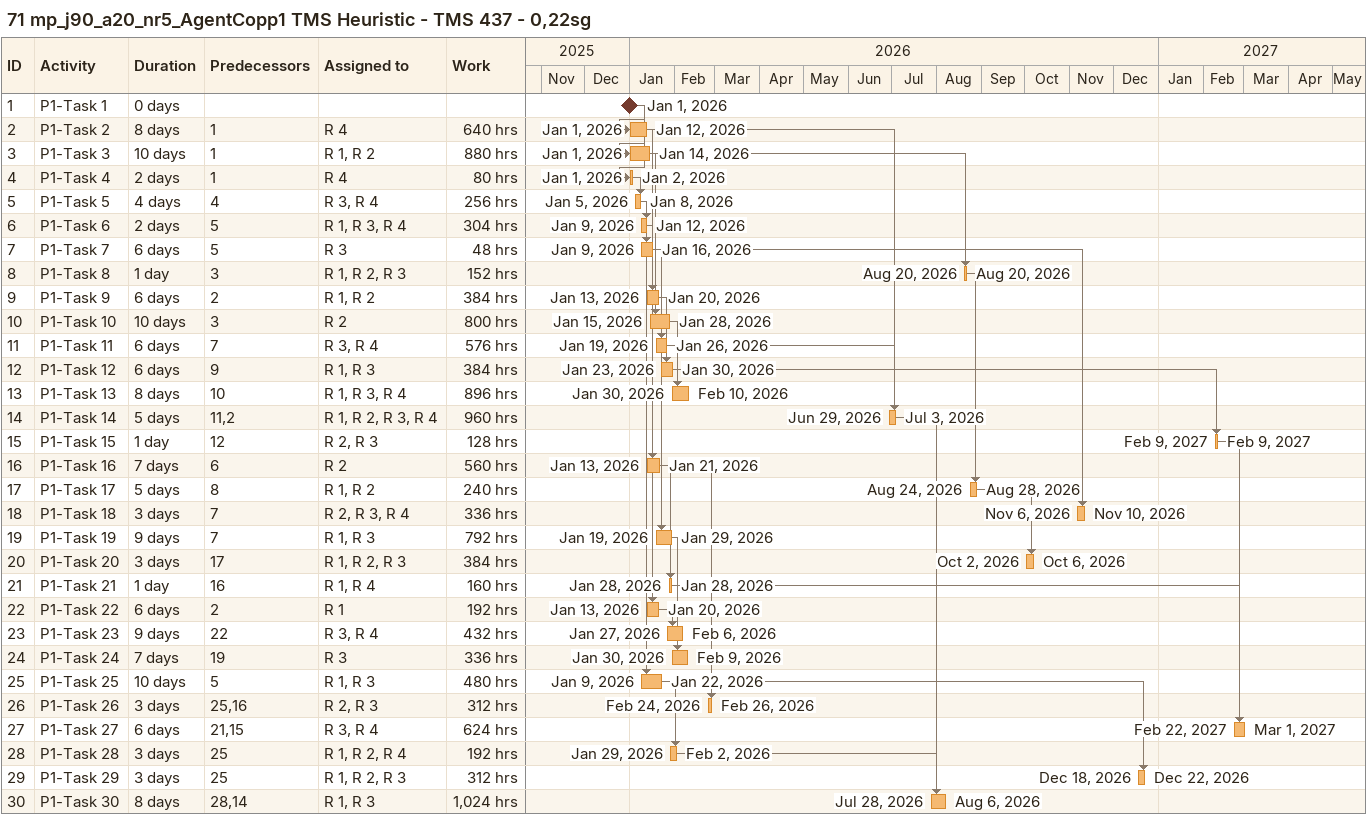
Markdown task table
71 mp_j90_a20_nr5_AgentCopp1 TMS Heuristic - TMS 437 - 0,22sg

| ID | Task | Duration | Start | Finish | Predecessors | Resources | Work (h) |
|---|---|---|---|---|---|---|---|
| 1 | P1-Task 1 | 0d | 2026-01-01 | 2026-01-01 |  |  |  |
| 2 | P1-Task 2 | 8d | 2026-01-01 | 2026-01-12 | 1 | R 4 | 640 |
| 3 | P1-Task 3 | 10d | 2026-01-01 | 2026-01-14 | 1 | R 1, R 2 | 880 |
| 4 | P1-Task 4 | 2d | 2026-01-01 | 2026-01-02 | 1 | R 4 | 80 |
| 5 | P1-Task 5 | 4d | 2026-01-05 | 2026-01-08 | 4 | R 3, R 4 | 256 |
| 6 | P1-Task 6 | 2d | 2026-01-09 | 2026-01-12 | 5 | R 1, R 3, R 4 | 304 |
| 7 | P1-Task 7 | 6d | 2026-01-09 | 2026-01-16 | 5 | R 3 | 48 |
| 8 | P1-Task 8 | 1d | 2026-08-20 | 2026-08-20 | 3 | R 1, R 2, R 3 | 152 |
| 9 | P1-Task 9 | 6d | 2026-01-13 | 2026-01-20 | 2 | R 1, R 2 | 384 |
| 10 | P1-Task 10 | 10d | 2026-01-15 | 2026-01-28 | 3 | R 2 | 800 |
| 11 | P1-Task 11 | 6d | 2026-01-19 | 2026-01-26 | 7 | R 3, R 4 | 576 |
| 12 | P1-Task 12 | 6d | 2026-01-23 | 2026-01-30 | 9 | R 1, R 3 | 384 |
| 13 | P1-Task 13 | 8d | 2026-01-30 | 2026-02-10 | 10 | R 1, R 3, R 4 | 896 |
| 14 | P1-Task 14 | 5d | 2026-06-29 | 2026-07-03 | 11, 2 | R 1, R 2, R 3, R 4 | 960 |
| 15 | P1-Task 15 | 1d | 2027-02-09 | 2027-02-09 | 12 | R 2, R 3 | 128 |
| 16 | P1-Task 16 | 7d | 2026-01-13 | 2026-01-21 | 6 | R 2 | 560 |
| 17 | P1-Task 17 | 5d | 2026-08-24 | 2026-08-28 | 8 | R 1, R 2 | 240 |
| 18 | P1-Task 18 | 3d | 2026-11-06 | 2026-11-10 | 7 | R 2, R 3, R 4 | 336 |
| 19 | P1-Task 19 | 9d | 2026-01-19 | 2026-01-29 | 7 | R 1, R 3 | 792 |
| 20 | P1-Task 20 | 3d | 2026-10-02 | 2026-10-06 | 17 | R 1, R 2, R 3 | 384 |
| 21 | P1-Task 21 | 1d | 2026-01-28 | 2026-01-28 | 16 | R 1, R 4 | 160 |
| 22 | P1-Task 22 | 6d | 2026-01-13 | 2026-01-20 | 2 | R 1 | 192 |
| 23 | P1-Task 23 | 9d | 2026-01-27 | 2026-02-06 | 22 | R 3, R 4 | 432 |
| 24 | P1-Task 24 | 7d | 2026-01-30 | 2026-02-09 | 19 | R 3 | 336 |
| 25 | P1-Task 25 | 10d | 2026-01-09 | 2026-01-22 | 5 | R 1, R 3 | 480 |
| 26 | P1-Task 26 | 3d | 2026-02-24 | 2026-02-26 | 25, 16 | R 2, R 3 | 312 |
| 27 | P1-Task 27 | 6d | 2027-02-22 | 2027-03-01 | 21, 15 | R 3, R 4 | 624 |
| 28 | P1-Task 28 | 3d | 2026-01-29 | 2026-02-02 | 25 | R 1, R 2, R 4 | 192 |
| 29 | P1-Task 29 | 3d | 2026-12-18 | 2026-12-22 | 25 | R 1, R 2, R 3 | 312 |
| 30 | P1-Task 30 | 8d | 2026-07-28 | 2026-08-06 | 28, 14 | R 1, R 3 | 1024 |
